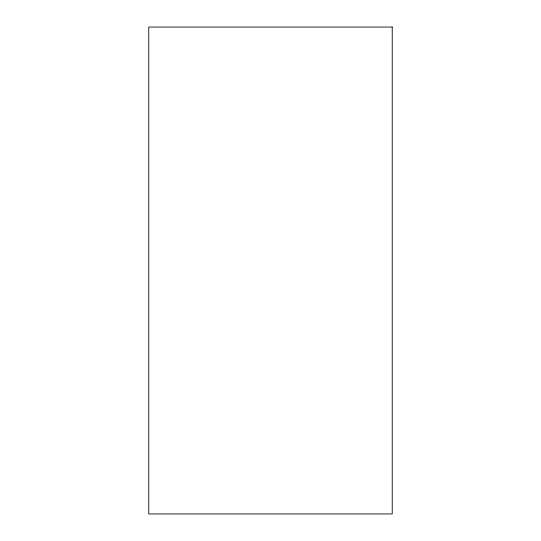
<?xml version="1.0" encoding="UTF-8"?>
<svg xmlns="http://www.w3.org/2000/svg" width="541" height="541" viewBox="0 0 541 541"><rect width="100%" height="100%" fill="white"/><g stroke="black" fill="none" stroke-linecap="round" stroke-linejoin="round"><path stroke-width="0.81" d="M392.225 27.05L148.775 27.05L148.775 513.95L392.225 513.95L392.225 27.05"/></g></svg>
